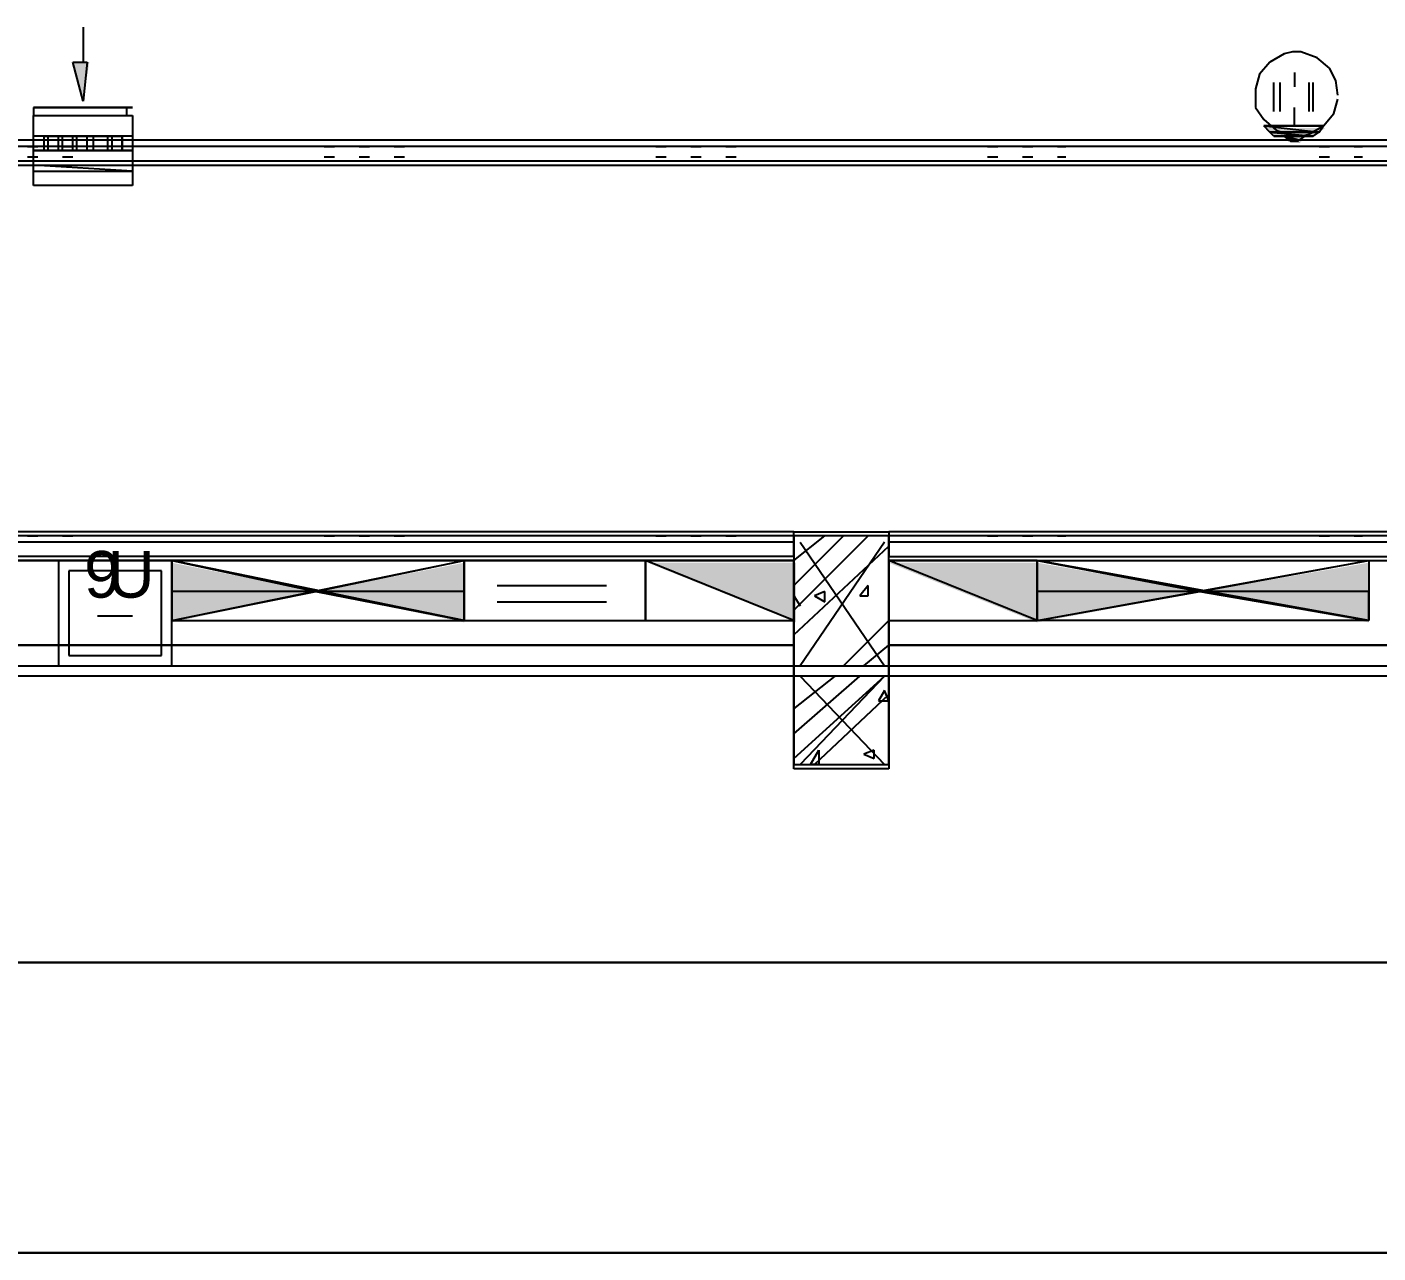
# Model space of a CAD drawing. Header units: millimetres. Extents: x 5 to 415, y 48 to 251.
# Drawn here: x 334.71 to 346.28, y 97.3 to 107.79 of the extents above; entities that cross this region are included whole.
import ezdxf

# ---------------------------------------------------------------- set-up
doc = ezdxf.new("R2010")
doc.units = ezdxf.units.MM
for name, color, linetype in [('H', 7, 'Continuous'), ('P', 7, 'Continuous'), ('T', 7, 'Continuous')]:
    doc.layers.add(name, color=color, linetype=linetype)

msp = doc.modelspace()

# ---------------------------------------------------------------- hatches: boundary and pattern name
at = {"layer": 'H', "linetype": 'Continuous'}
for points in [[(335.192, 107.156), (335.104, 107.491), (335.245, 107.491), (335.192, 107.156)], [(345.352, 106.892), (345.317, 106.927), (345.828, 106.927), (345.775, 106.892), (345.352, 106.892)], [(345.405, 106.856), (345.352, 106.892), (345.775, 106.892), (345.74, 106.856), (345.405, 106.856)], [(345.528, 106.803), (345.475, 106.856), (345.616, 106.803), (345.528, 106.803)], [(345.616, 106.803), (345.475, 106.856), (345.652, 106.856), (345.616, 106.803)], [(335.95, 102.694), (335.95, 103.205), (337.185, 102.958), (335.95, 102.694)], [(338.455, 102.694), (337.185, 102.958), (338.455, 103.205), (338.455, 102.694)], [(341.295, 102.694), (340.025, 103.205), (341.295, 103.205), (341.295, 102.694)], [(343.359, 102.694), (342.089, 103.205), (343.359, 103.205), (343.359, 102.694)], [(343.359, 102.694), (343.359, 103.205), (344.77, 102.958), (343.359, 102.694)], [(346.198, 102.694), (344.77, 102.958), (346.198, 103.205), (346.198, 102.694)]]:
    msp.add_hatch(color=256, dxfattribs=at).paths.add_polyline_path(points)

# ---------------------------------------------------------------- linework, layer by layer
at = {"layer": 'P'}
for points in [[(335.192, 107.791), (335.192, 107.491)], [(345.546, 107.58), (345.475, 107.562)], [(345.616, 107.58), (345.546, 107.58)], [(345.758, 107.527), (345.616, 107.58)], [(335.192, 107.156), (335.104, 107.491)], [(335.104, 107.491), (335.227, 107.491)], [(335.227, 107.491), (335.192, 107.156)], [(345.352, 107.491), (345.264, 107.386)], [(345.475, 107.562), (345.352, 107.491)], [(345.863, 107.438), (345.758, 107.527)], [(345.264, 107.386), (345.228, 107.262)], [(345.563, 107.403), (345.563, 107.28)], [(345.563, 107.403), (345.563, 107.28)], [(345.916, 107.333), (345.863, 107.438)], [(345.228, 107.262), (345.228, 107.174)], [(345.387, 107.068), (345.387, 107.315)], [(345.44, 107.068), (345.44, 107.315)], [(345.687, 107.068), (345.687, 107.315)], [(345.722, 107.068), (345.722, 107.315)], [(345.934, 107.209), (345.916, 107.333)], [(345.228, 107.174), (345.228, 107.103)], [(345.899, 107.05), (345.934, 107.174)], [(335.615, 107.103), (334.768, 107.103)], [(334.768, 107.103), (335.615, 107.103)], [(334.768, 107.103), (334.768, 107.033)], [(334.768, 106.733), (334.768, 107.033)], [(334.768, 107.033), (335.615, 107.033)], [(335.562, 107.103), (335.562, 107.033)], [(335.615, 107.033), (335.615, 106.733)], [(345.228, 107.103), (345.299, 106.998)], [(345.299, 106.998), (345.405, 106.909)], [(345.563, 106.945), (345.563, 107.103)], [(345.563, 106.945), (345.563, 107.103)], [(345.81, 106.945), (345.899, 107.05)], [(345.299, 106.945), (345.81, 106.945)], [(345.81, 106.945), (345.299, 106.945)], [(345.81, 106.945), (345.299, 106.945)], [(345.299, 106.945), (345.775, 106.892)], [(345.299, 106.945), (345.775, 106.892)], [(345.352, 106.892), (345.299, 106.945)], [(345.299, 106.945), (345.81, 106.945)], [(345.775, 106.892), (345.352, 106.892)], [(345.775, 106.892), (345.352, 106.892)], [(345.352, 106.892), (345.775, 106.892)], [(345.352, 106.892), (345.775, 106.892)], [(345.775, 106.892), (345.352, 106.892)], [(345.775, 106.892), (345.352, 106.892)], [(345.352, 106.892), (345.722, 106.856)], [(345.352, 106.892), (345.722, 106.856)], [(345.387, 106.856), (345.352, 106.892)], [(345.405, 106.909), (345.546, 106.856)], [(345.616, 106.856), (345.687, 106.874)], [(345.687, 106.874), (345.81, 106.945)], [(345.722, 106.856), (345.775, 106.892)], [(345.775, 106.892), (345.81, 106.945)], [(345.775, 106.892), (345.775, 106.892)], [(345.775, 106.892), (345.775, 106.892)], [(345.81, 106.945), (345.81, 106.945)], [(350.432, 106.821), (308.61, 106.821)], [(350.432, 106.821), (308.61, 106.821)], [(350.432, 106.768), (308.61, 106.768)], [(334.716, 106.768), (334.804, 106.768)], [(335.615, 106.856), (334.768, 106.856)], [(335.615, 106.856), (334.768, 106.856)], [(335.615, 106.821), (334.768, 106.821)], [(335.615, 106.821), (334.768, 106.821)], [(335.615, 106.821), (334.768, 106.821)], [(335.615, 106.768), (334.768, 106.768)], [(335.615, 106.768), (334.768, 106.768)], [(335.615, 106.768), (334.768, 106.768)], [(334.857, 106.733), (334.857, 106.856)], [(334.857, 106.856), (335.527, 106.856)], [(334.892, 106.733), (334.892, 106.856)], [(334.98, 106.733), (334.98, 106.856)], [(335.015, 106.733), (335.015, 106.856)], [(335.015, 106.768), (335.104, 106.768)], [(335.104, 106.733), (335.104, 106.856)], [(335.139, 106.733), (335.139, 106.856)], [(335.227, 106.733), (335.227, 106.856)], [(335.28, 106.733), (335.28, 106.856)], [(335.403, 106.733), (335.403, 106.856)], [(335.439, 106.733), (335.439, 106.856)], [(335.527, 106.733), (335.527, 106.856)], [(335.527, 106.856), (335.527, 106.733)], [(337.256, 106.768), (337.344, 106.768)], [(337.555, 106.768), (337.644, 106.768)], [(337.855, 106.768), (337.943, 106.768)], [(340.095, 106.768), (340.184, 106.768)], [(340.395, 106.768), (340.483, 106.768)], [(340.695, 106.768), (340.783, 106.768)], [(342.935, 106.768), (343.023, 106.768)], [(343.235, 106.768), (343.323, 106.768)], [(343.535, 106.768), (343.606, 106.768)], [(345.722, 106.856), (345.387, 106.856)], [(345.722, 106.856), (345.387, 106.856)], [(345.387, 106.856), (345.722, 106.856)], [(345.387, 106.856), (345.722, 106.856)], [(345.722, 106.856), (345.387, 106.856)], [(345.722, 106.856), (345.387, 106.856)], [(345.387, 106.856), (345.652, 106.856)], [(345.387, 106.856), (345.652, 106.856)], [(345.475, 106.856), (345.387, 106.856)], [(345.652, 106.856), (345.475, 106.856)], [(345.652, 106.856), (345.475, 106.856)], [(345.475, 106.856), (345.652, 106.856)], [(345.475, 106.856), (345.652, 106.856)], [(345.652, 106.856), (345.475, 106.856)], [(345.511, 106.821), (345.475, 106.856)], [(345.475, 106.856), (345.599, 106.821)], [(345.475, 106.856), (345.652, 106.856)], [(345.599, 106.821), (345.475, 106.856)], [(345.599, 106.821), (345.511, 106.821)], [(345.511, 106.821), (345.599, 106.821)], [(345.599, 106.821), (345.511, 106.821)], [(345.546, 106.856), (345.616, 106.856)], [(345.652, 106.856), (345.599, 106.821)], [(345.652, 106.856), (345.722, 106.856)], [(345.652, 106.856), (345.652, 106.856)], [(345.652, 106.856), (345.652, 106.856)], [(345.722, 106.856), (345.722, 106.856)], [(345.722, 106.856), (345.722, 106.856)], [(345.775, 106.768), (345.863, 106.768)], [(346.075, 106.768), (346.146, 106.768)], [(308.61, 106.645), (350.432, 106.645)], [(334.716, 106.68), (334.804, 106.68)], [(335.615, 106.733), (334.768, 106.733)], [(334.768, 106.733), (335.615, 106.733)], [(334.768, 106.433), (334.768, 106.733)], [(335.527, 106.733), (334.857, 106.733)], [(335.015, 106.68), (335.104, 106.68)], [(335.615, 106.733), (335.615, 106.433)], [(337.256, 106.68), (337.344, 106.68)], [(337.555, 106.68), (337.644, 106.68)], [(337.855, 106.68), (337.943, 106.68)], [(340.095, 106.68), (340.184, 106.68)], [(340.395, 106.68), (340.483, 106.68)], [(340.695, 106.68), (340.783, 106.68)], [(342.935, 106.68), (343.023, 106.68)], [(343.235, 106.68), (343.323, 106.68)], [(343.535, 106.68), (343.606, 106.68)], [(345.775, 106.68), (345.863, 106.68)], [(346.075, 106.68), (346.146, 106.68)], [(308.61, 106.609), (350.432, 106.609)], [(308.61, 106.609), (350.432, 106.609)], [(334.716, 106.609), (334.804, 106.609)], [(334.768, 106.609), (335.615, 106.609)], [(335.615, 106.557), (334.768, 106.609)], [(334.768, 106.557), (335.615, 106.557)], [(335.015, 106.609), (335.104, 106.609)], [(337.256, 106.609), (337.344, 106.609)], [(337.555, 106.609), (337.644, 106.609)], [(337.855, 106.609), (337.943, 106.609)], [(340.095, 106.609), (340.184, 106.609)], [(340.395, 106.609), (340.483, 106.609)], [(340.695, 106.609), (340.783, 106.609)], [(342.935, 106.609), (343.023, 106.609)], [(343.235, 106.609), (343.323, 106.609)], [(343.535, 106.609), (343.606, 106.609)], [(345.775, 106.609), (345.863, 106.609)], [(346.075, 106.609), (346.146, 106.609)], [(335.615, 106.433), (334.768, 106.433)], [(341.277, 103.47), (328.93, 103.47)], [(341.277, 103.434), (328.93, 103.434)], [(334.716, 103.434), (334.804, 103.434)], [(335.015, 103.434), (335.104, 103.434)], [(337.256, 103.434), (337.344, 103.434)], [(337.555, 103.434), (337.644, 103.434)], [(337.855, 103.434), (337.943, 103.434)], [(340.095, 103.434), (340.184, 103.434)], [(340.395, 103.434), (340.483, 103.434)], [(340.695, 103.434), (340.783, 103.434)], [(341.277, 103.47), (342.089, 103.47)], [(341.277, 103.382), (341.277, 103.47)], [(341.277, 103.223), (341.542, 103.434)], [(341.277, 103.011), (341.701, 103.434)], [(341.277, 102.799), (341.912, 103.434)], [(342.089, 103.434), (341.277, 103.434)], [(341.277, 103.434), (341.277, 102.323)], [(348.103, 103.47), (342.089, 103.47)], [(342.089, 103.47), (342.089, 103.382)], [(342.089, 102.323), (342.089, 103.434)], [(348.103, 103.434), (342.089, 103.434)], [(342.935, 103.434), (343.023, 103.434)], [(343.235, 103.434), (343.323, 103.434)], [(343.535, 103.434), (343.606, 103.434)], [(345.775, 103.434), (345.863, 103.434)], [(346.075, 103.434), (346.146, 103.434)], [(341.277, 103.382), (328.93, 103.382)], [(341.277, 103.258), (341.277, 103.382)], [(341.277, 102.588), (342.089, 103.346)], [(341.33, 103.382), (342.053, 102.323)], [(342.053, 103.382), (341.33, 102.323)], [(342.089, 103.382), (342.089, 103.258)], [(348.103, 103.382), (342.089, 103.382)], [(341.277, 103.258), (328.93, 103.258)], [(328.93, 103.223), (341.277, 103.223)], [(341.277, 103.223), (328.93, 103.223)], [(328.965, 103.223), (341.277, 103.223)], [(335.95, 103.223), (334.98, 103.223)], [(334.98, 103.223), (334.98, 102.323)], [(335.95, 102.323), (335.95, 103.223)], [(335.95, 103.223), (337.185, 102.958)], [(335.95, 102.958), (335.95, 103.223)], [(338.455, 103.223), (335.95, 103.223)], [(335.95, 103.223), (335.95, 102.711)], [(335.95, 102.711), (338.455, 103.223)], [(338.455, 102.711), (335.95, 103.223)], [(337.185, 102.958), (338.455, 103.223)], [(340.007, 103.223), (338.455, 103.223)], [(338.455, 103.223), (338.455, 102.711)], [(338.455, 103.223), (338.455, 102.958)], [(338.455, 102.711), (338.455, 103.223)], [(340.007, 102.711), (340.007, 103.223)], [(340.007, 103.223), (341.277, 103.223)], [(341.277, 102.711), (340.007, 103.223)], [(341.277, 103.223), (340.007, 103.223)], [(340.007, 103.223), (340.007, 102.711)], [(341.277, 102.711), (340.007, 103.223)], [(341.277, 101.441), (341.277, 103.223)], [(341.277, 103.223), (341.277, 102.5)], [(341.277, 103.223), (341.277, 102.711)], [(341.277, 102.711), (341.277, 103.223)], [(342.089, 103.258), (348.103, 103.258)], [(342.089, 103.223), (342.089, 101.441)], [(342.089, 103.223), (348.103, 103.223)], [(342.089, 103.223), (348.103, 103.223)], [(342.089, 103.223), (347.257, 103.223)], [(342.089, 102.5), (342.089, 103.223)], [(342.089, 103.223), (343.359, 103.223)], [(343.359, 102.711), (342.089, 103.223)], [(343.359, 103.223), (342.089, 103.223)], [(342.089, 103.223), (342.089, 102.711)], [(343.359, 102.711), (342.089, 103.223)], [(343.359, 103.223), (343.359, 102.711)], [(343.359, 102.711), (343.359, 103.223)], [(343.359, 103.223), (344.752, 102.958)], [(343.359, 102.958), (343.359, 103.223)], [(343.359, 103.223), (346.198, 103.223)], [(343.359, 102.711), (343.359, 103.223)], [(346.198, 102.711), (343.359, 103.223)], [(343.359, 102.711), (346.198, 103.223)], [(344.752, 102.958), (346.198, 103.223)], [(346.198, 103.223), (346.198, 102.958)], [(346.198, 103.223), (346.198, 102.711)], [(335.862, 103.135), (335.068, 103.135)], [(335.068, 103.135), (335.068, 102.411)], [(335.862, 102.411), (335.862, 103.135)], [(337.185, 102.958), (335.95, 102.958)], [(337.185, 102.958), (335.95, 102.958)], [(335.95, 102.958), (335.95, 102.711)], [(335.95, 102.711), (337.185, 102.958)], [(338.455, 102.958), (337.185, 102.958)], [(338.455, 102.958), (337.185, 102.958)], [(337.185, 102.958), (338.455, 102.711)], [(338.455, 102.711), (338.455, 102.958)], [(338.737, 103.011), (339.672, 103.011)], [(341.542, 102.958), (341.454, 102.923)], [(341.542, 102.87), (341.542, 102.958)], [(341.912, 103.011), (341.842, 102.923)], [(341.912, 102.923), (341.912, 103.011)], [(344.752, 102.958), (343.359, 102.958)], [(344.752, 102.958), (343.359, 102.958)], [(343.359, 102.958), (343.359, 102.711)], [(343.359, 102.711), (344.752, 102.958)], [(346.198, 102.958), (344.752, 102.958)], [(346.198, 102.958), (344.752, 102.958)], [(344.752, 102.958), (346.198, 102.711)], [(346.198, 102.711), (346.198, 102.958)], [(338.737, 102.87), (339.672, 102.87)], [(341.277, 102.923), (341.33, 102.835)], [(341.454, 102.923), (341.542, 102.87)], [(341.842, 102.923), (341.912, 102.923)], [(335.615, 102.747), (335.315, 102.747)], [(335.95, 102.711), (338.455, 102.711)], [(338.455, 102.711), (340.007, 102.711)], [(340.007, 102.711), (341.277, 102.711)], [(341.701, 102.323), (342.089, 102.711)], [(342.089, 102.711), (343.359, 102.711)], [(346.198, 102.711), (343.359, 102.711)], [(328.93, 102.5), (341.277, 102.5)], [(341.277, 102.5), (328.965, 102.5)], [(341.877, 102.323), (342.089, 102.5)], [(342.089, 102.5), (347.204, 102.5)], [(347.257, 102.5), (342.089, 102.5)], [(335.068, 102.411), (335.862, 102.411)], [(328.93, 102.323), (341.277, 102.323)], [(334.98, 102.323), (335.95, 102.323)], [(341.277, 102.323), (341.277, 102.235)], [(341.277, 102.323), (342.089, 102.323)], [(342.089, 102.235), (342.089, 102.323)], [(342.089, 102.323), (349.673, 102.323)], [(341.277, 102.235), (328.93, 102.235)], [(341.277, 101.953), (341.63, 102.235)], [(341.277, 101.741), (341.842, 102.235)], [(341.277, 101.529), (342.053, 102.235)], [(342.089, 102.235), (341.277, 102.235)], [(341.277, 102.235), (341.277, 101.477)], [(341.33, 102.235), (342.053, 101.477)], [(342.053, 102.235), (341.33, 101.477)], [(342.089, 101.477), (342.089, 102.235)], [(349.673, 102.235), (342.089, 102.235)], [(341.454, 101.477), (342.089, 102.076)], [(342.053, 102.112), (342, 102.023)], [(342, 102.023), (342.089, 102.023)], [(342.089, 102.023), (342.053, 102.112)], [(341.418, 101.477), (341.489, 101.6)], [(341.489, 101.6), (341.489, 101.477)], [(341.965, 101.6), (341.877, 101.565)], [(341.877, 101.565), (341.965, 101.529)], [(341.965, 101.529), (341.965, 101.6)], [(341.277, 101.477), (342.089, 101.477)], [(342.089, 101.441), (341.277, 101.441)], [(341.489, 101.477), (341.418, 101.477)], [(347.345, 99.783), (269.575, 99.783)], [(269.575, 99.783), (347.345, 99.783)], [(347.345, 99.783), (269.575, 99.783)], [(269.575, 97.296), (347.345, 97.296)], [(347.345, 97.296), (269.575, 97.296)], [(269.575, 97.296), (347.345, 97.296)]]:
    msp.add_lwpolyline(points, dxfattribs=at)

# ---------------------------------------------------------------- texts
at = {"layer": 'T', "char_height": 0.4, "attachment_point": 7}
for s, insert in [('{\\fArial|b0|i0|c0|p18;9}', (335.2, 102.9)), ('{\\fArial|b0|i0|c0|p18;U}', (335.4, 102.9))]:
    msp.add_mtext(s, dxfattribs=dict(at, insert=insert))

doc.saveas('drawing.dxf')
